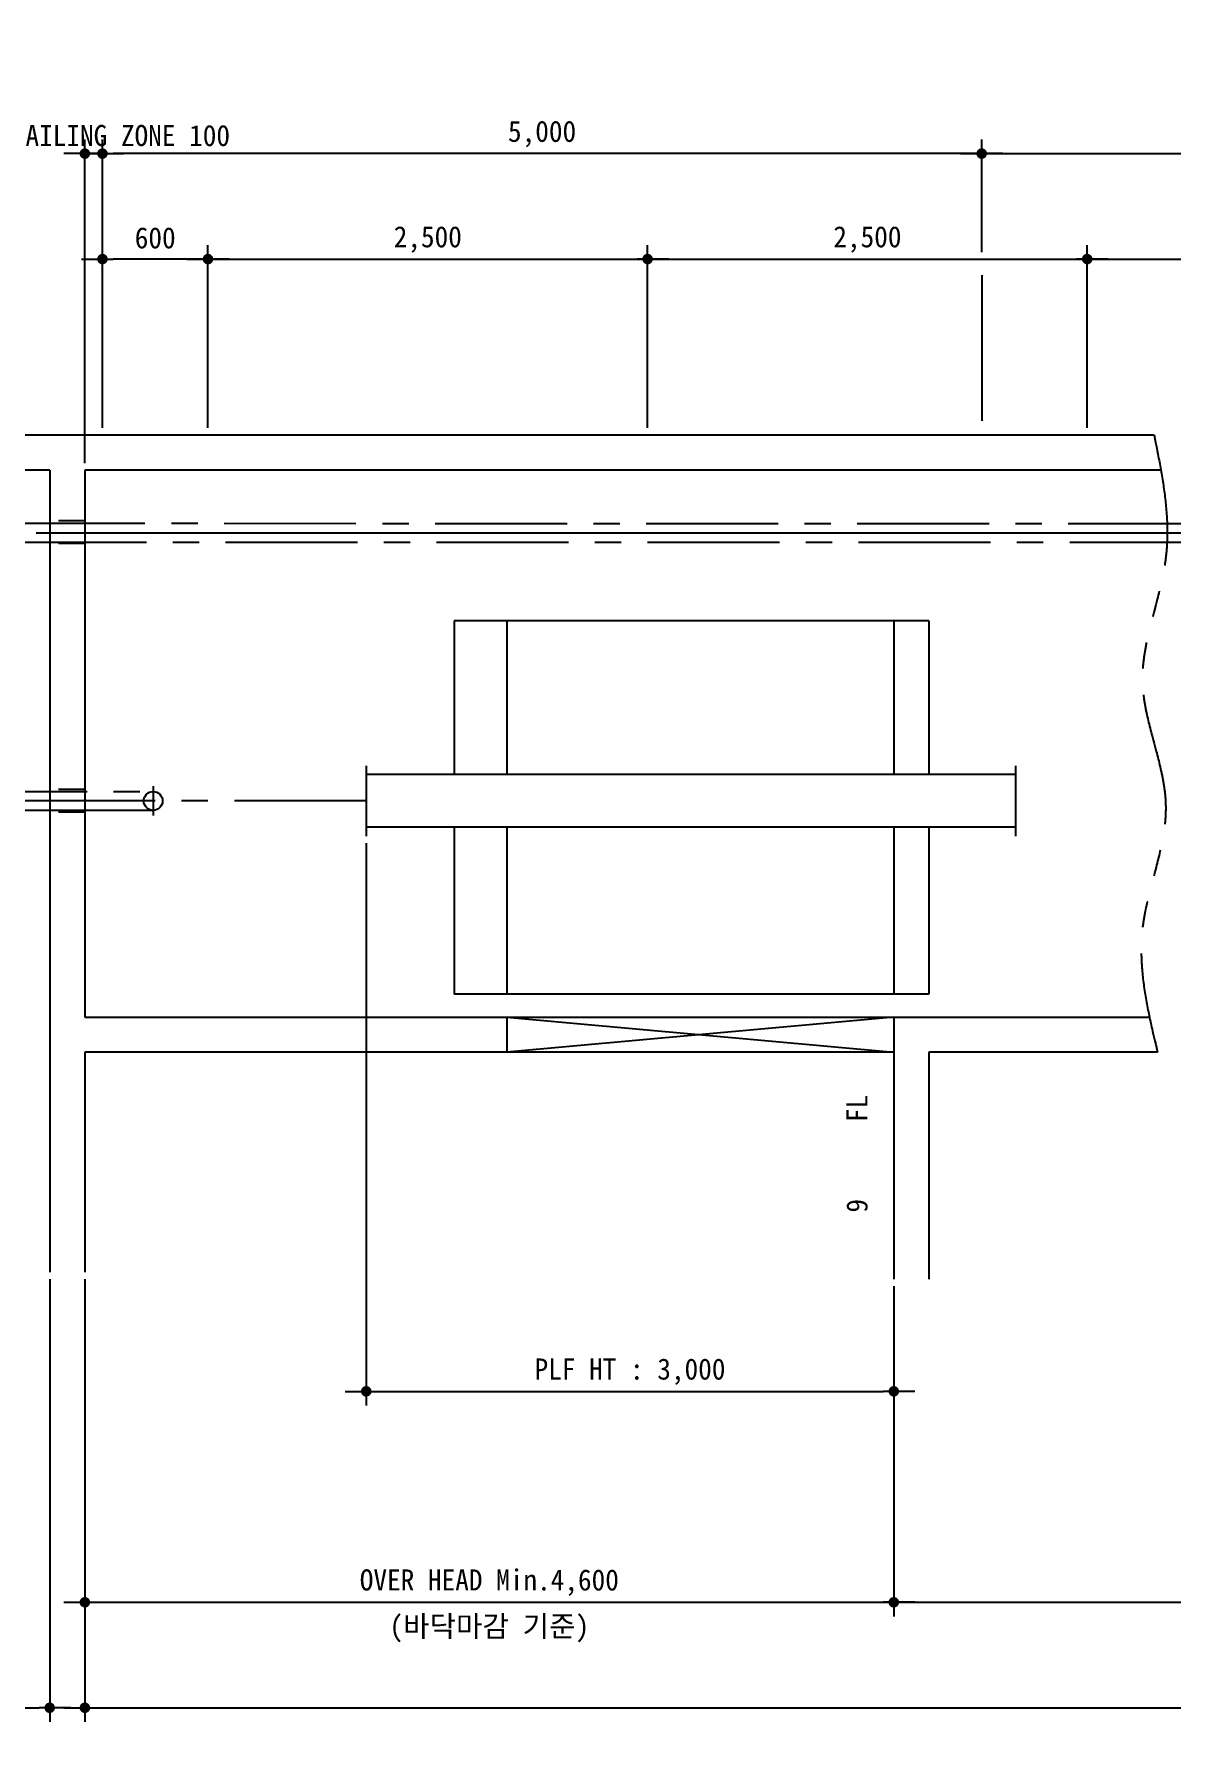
# Model space of a CAD drawing. Extents: x -9109 to 174251, y 57759 to 115528.
# Drawn here: x 105034 to 111505, y 67619 to 77317 of the extents above; entities that cross this region are included whole.
import ezdxf
from ezdxf.enums import TextEntityAlignment as Align

# ---------------------------------------------------------------- set-up
doc = ezdxf.new("R2010")
doc.units = 0
doc.header["$LTSCALE"] = 600
doc.header["$MEASUREMENT"] = 0
for name, pattern in [('CENTER', [2, 1.25, -0.25, 0.25, -0.25]), ('HIDDEN', [0.375, 0.25, -0.125]), ('PHANTOM', [2.5, 1.25, -0.25, 0.25, -0.25, 0.25, -0.25])]:
    doc.linetypes.add(name, pattern=pattern)
doc.layers.get('0').update_dxf_attribs({"linetype": 'CONTINUOUS'})
for name, color, linetype in [('1', 3, 'CONTINUOUS'), ('2', 4, 'HIDDEN'), ('3', 1, 'CENTER'), ('4', 6, 'PHANTOM'), ('A-DIMS', 7, 'CONTINUOUS'), ('TEXT', 2, 'CONTINUOUS')]:
    doc.layers.add(name, color=color, linetype=linetype)
doc.layers.add('A-XXXX-TXT2', color=3, linetype='CONTINUOUS', lineweight=25)
doc.styles.add('HY울릉도L', font='')
doc.styles.add('돋움체', font='')
doc.styles.get('HY울릉도L').set_extended_font_data('Dotum')
doc.styles.get('돋움체').set_extended_font_data('DotumChe')
doc.dimstyles.new('CDIM', dxfattribs={"dimtxt": 3, "dimasz": 1.5, "dimexe": 2, "dimexo": 1, "dimgap": 1, "dimtad": 1, "dimdec": 0, "dimrnd": 0.5, "dimzin": 0, "dimdsep": 32, "dimlunit": 6, "dimtxsty": 'HY울릉도L', "dimblk1": '_CIDOT', "dimblk2": '_CIDOT', "dimsah": 1, "dimcen": 5.5, "dimclrd": 2, "dimclre": 2, "dimclrt": 7, "dimadec": 0, "dimazin": 0, "dimtfac": 1, "dimtdec": 0, "dimtix": 1, "dimtmove": 2, "dimatfit": 1, "dimldrblk": '_CIDOT', "dimfxl": 1, "dimtolj": 1, "dimtzin": 0, "dimlwd": -1, "dimarcsym": 0})

# ---------------------------------------------------------------- blocks, each defined once
blk = doc.blocks.new('_CIDOT')
at = {"color": 0, "linetype": 'ByBlock'}
blk.add_line((2, 0), (-1, 0), dxfattribs=at)
at = {"color": 0, "linetype": 'ByBlock', "const_width": 0.5}
blk.add_lwpolyline([(-0.25, 0, 1), (0.25, 0, 1)], format="xyb", close=True, dxfattribs=at)
blk = doc.blocks.new('*D47')
at = {"layer": 'A-DIMS', "lineweight": -2, "transparency": 16777216}
for p, q in [((102923, 72853.2), (102923, 67716.1)), ((105123, 70233.3), (105123, 67716.1))]:
    blk.add_line(p, q, dxfattribs=at)
at = {"layer": 'A-DIMS', "transparency": 16777216}
blk.add_line((102983, 67796.1), (105063, 67796.1), dxfattribs=at)
at = {"layer": 'A-DIMS', "transparency": 16777216, "xscale": 60, "yscale": 60, "zscale": 60, "rotation": 180}
blk.add_blockref('_CIDOT', (102923, 67796.1), dxfattribs=at)
at = {"layer": 'A-DIMS', "transparency": 16777216, "xscale": 60, "yscale": 60, "zscale": 60}
blk.add_blockref('_CIDOT', (105123, 67796.1), dxfattribs=at)
at = {"layer": 'A-DIMS', "color": 3, "transparency": 16777216, "insert": (104023, 67907.5), "char_height": 120, "attachment_point": 5, "style": '돋움체'}
blk.add_mtext('\\A1;{\\C7;Min.2,200}', dxfattribs=at)
blk = doc.blocks.new('*D48')
at = {"layer": 'A-DIMS', "lineweight": -2, "transparency": 16777216}
for p, q in [((105323, 70233.3), (105323, 68316.1)), ((109923, 70194.5), (109923, 68316.1))]:
    blk.add_line(p, q, dxfattribs=at)
at = {"layer": 'A-DIMS', "transparency": 16777216}
blk.add_line((105383, 68396.1), (109863, 68396.1), dxfattribs=at)
at = {"layer": 'A-DIMS', "transparency": 16777216, "xscale": 60, "yscale": 60, "zscale": 60, "rotation": 180}
blk.add_blockref('_CIDOT', (105323, 68396.1), dxfattribs=at)
at = {"layer": 'A-DIMS', "transparency": 16777216, "xscale": 60, "yscale": 60, "zscale": 60}
blk.add_blockref('_CIDOT', (109923, 68396.1), dxfattribs=at)
at = {"layer": 'A-DIMS', "color": 3, "transparency": 16777216, "insert": (107623, 68507.8), "char_height": 120, "attachment_point": 5, "style": '돋움체'}
blk.add_mtext('\\A1;{\\C7;OVER HEAD Min.4,600}', dxfattribs=at)
blk = doc.blocks.new('*D49')
at = {"layer": 'A-DIMS', "lineweight": -2, "transparency": 16777216}
for p, q in [((124923, 70194.5), (124923, 68316.1)), ((109923, 70104), (109923, 68316.1))]:
    blk.add_line(p, q, dxfattribs=at)
at = {"layer": 'A-DIMS', "transparency": 16777216}
blk.add_line((109983, 68396.1), (124863, 68396.1), dxfattribs=at)
at = {"layer": 'A-DIMS', "transparency": 16777216, "xscale": 60, "yscale": 60, "zscale": 60, "rotation": 180}
blk.add_blockref('_CIDOT', (109923, 68396.1), dxfattribs=at)
at = {"layer": 'A-DIMS', "transparency": 16777216, "xscale": 60, "yscale": 60, "zscale": 60}
blk.add_blockref('_CIDOT', (124923, 68396.1), dxfattribs=at)
at = {"layer": 'A-DIMS', "color": 3, "transparency": 16777216, "insert": (117423, 68498.1), "char_height": 120, "attachment_point": 5, "style": '돋움체'}
blk.add_mtext('\\A1;{\\C7;TRAVEL HEIGHT 80000}', dxfattribs=at)
blk = doc.blocks.new('*D50')
at = {"layer": 'A-DIMS', "lineweight": -2, "transparency": 16777216}
for p, q in [((105323, 68407.6), (105323, 67716.1)), ((126423, 68356.6), (126423, 67716.1))]:
    blk.add_line(p, q, dxfattribs=at)
at = {"layer": 'A-DIMS', "transparency": 16777216}
blk.add_line((105383, 67796.1), (126363, 67796.1), dxfattribs=at)
at = {"layer": 'A-DIMS', "transparency": 16777216, "xscale": 60, "yscale": 60, "zscale": 60, "rotation": 180}
blk.add_blockref('_CIDOT', (105323, 67796.1), dxfattribs=at)
at = {"layer": 'A-DIMS', "transparency": 16777216, "xscale": 60, "yscale": 60, "zscale": 60}
blk.add_blockref('_CIDOT', (126423, 67796.1), dxfattribs=at)
at = {"layer": 'A-DIMS', "color": 3, "transparency": 16777216, "insert": (115873, 67898.1), "char_height": 120, "attachment_point": 5, "style": '돋움체'}
blk.add_mtext('\\A1;{\\C7;TOTAL HEIGHT 86100}', dxfattribs=at)
blk = doc.blocks.new('*D52')
at = {"layer": 'A-DIMS', "lineweight": -2, "transparency": 16777216}
for p, q in [((106023, 75076.9), (106023, 76116.9)), ((108523, 75076.9), (108523, 76116.9))]:
    blk.add_line(p, q, dxfattribs=at)
at = {"layer": 'A-DIMS', "transparency": 16777216}
blk.add_line((106083, 76036.9), (108463, 76036.9), dxfattribs=at)
at = {"layer": 'A-DIMS', "transparency": 16777216, "xscale": 60, "yscale": 60, "zscale": 60, "rotation": 180}
blk.add_blockref('_CIDOT', (106023, 76036.9), dxfattribs=at)
at = {"layer": 'A-DIMS', "transparency": 16777216, "xscale": 60, "yscale": 60, "zscale": 60}
blk.add_blockref('_CIDOT', (108523, 76036.9), dxfattribs=at)
at = {"layer": 'A-DIMS', "color": 3, "transparency": 16777216, "insert": (107273, 76148.3), "char_height": 120, "attachment_point": 5, "style": '돋움체'}
blk.add_mtext('\\A1;2,500', dxfattribs=at)
blk = doc.blocks.new('*D53')
at = {"layer": 'A-DIMS', "lineweight": -2, "transparency": 16777216}
for p, q in [((105423, 75076.9), (105423, 76716.8)), ((110423, 76076.9), (110423, 76716.8))]:
    blk.add_line(p, q, dxfattribs=at)
at = {"layer": 'A-DIMS', "transparency": 16777216}
blk.add_line((110363, 76636.8), (105483, 76636.8), dxfattribs=at)
at = {"layer": 'A-DIMS', "transparency": 16777216, "xscale": 60, "yscale": 60, "zscale": 60, "rotation": 180}
blk.add_blockref('_CIDOT', (105423, 76636.8), dxfattribs=at)
at = {"layer": 'A-DIMS', "transparency": 16777216, "xscale": 60, "yscale": 60, "zscale": 60}
blk.add_blockref('_CIDOT', (110423, 76636.8), dxfattribs=at)
at = {"layer": 'A-DIMS', "color": 3, "transparency": 16777216, "insert": (107923, 76748.2), "char_height": 120, "attachment_point": 5, "style": '돋움체'}
blk.add_mtext('\\A1;5,000', dxfattribs=at)
blk = doc.blocks.new('*D40')
at = {"layer": 'A-DIMS', "lineweight": -2, "transparency": 16777216}
for p, q in [((108523, 75076.9), (108523, 76116.9)), ((111023, 75076.9), (111023, 76116.9))]:
    blk.add_line(p, q, dxfattribs=at)
at = {"layer": 'A-DIMS', "transparency": 16777216}
blk.add_line((108583, 76036.9), (110963, 76036.9), dxfattribs=at)
at = {"layer": 'A-DIMS', "transparency": 16777216, "xscale": 60, "yscale": 60, "zscale": 60, "rotation": 180}
blk.add_blockref('_CIDOT', (108523, 76036.9), dxfattribs=at)
at = {"layer": 'A-DIMS', "transparency": 16777216, "xscale": 60, "yscale": 60, "zscale": 60}
blk.add_blockref('_CIDOT', (111023, 76036.9), dxfattribs=at)
at = {"layer": 'A-DIMS', "color": 3, "transparency": 16777216, "insert": (109773, 76148.3), "char_height": 120, "attachment_point": 5, "style": '돋움체'}
blk.add_mtext('\\A1;2,500', dxfattribs=at)
blk = doc.blocks.new('*D41')
at = {"layer": 'A-DIMS', "lineweight": -2, "transparency": 16777216}
for p, q in [((110423, 76076.9), (110423, 76716.9)), ((120423, 76076.9), (120423, 76716.9))]:
    blk.add_line(p, q, dxfattribs=at)
at = {"layer": 'A-DIMS', "transparency": 16777216}
blk.add_line((110483, 76636.9), (120363, 76636.9), dxfattribs=at)
at = {"layer": 'A-DIMS', "transparency": 16777216, "xscale": 60, "yscale": 60, "zscale": 60, "rotation": 180}
blk.add_blockref('_CIDOT', (110423, 76636.9), dxfattribs=at)
at = {"layer": 'A-DIMS', "transparency": 16777216, "xscale": 60, "yscale": 60, "zscale": 60}
blk.add_blockref('_CIDOT', (120423, 76636.9), dxfattribs=at)
at = {"layer": 'A-DIMS', "color": 3, "transparency": 16777216, "insert": (115423, 76737), "char_height": 120, "attachment_point": 5, "style": '돋움체'}
blk.add_mtext('\\A1;5000 * 15 EA = 75000', dxfattribs=at)
blk = doc.blocks.new('*D42')
at = {"layer": 'A-DIMS', "lineweight": -2, "transparency": 16777216}
for p, q in [((111023, 75076.9), (111023, 76116.9)), ((121023, 75076.9), (121023, 76116.9))]:
    blk.add_line(p, q, dxfattribs=at)
at = {"layer": 'A-DIMS', "transparency": 16777216}
blk.add_line((111083, 76036.9), (120963, 76036.9), dxfattribs=at)
at = {"layer": 'A-DIMS', "transparency": 16777216, "xscale": 60, "yscale": 60, "zscale": 60, "rotation": 180}
blk.add_blockref('_CIDOT', (111023, 76036.9), dxfattribs=at)
at = {"layer": 'A-DIMS', "transparency": 16777216, "xscale": 60, "yscale": 60, "zscale": 60}
blk.add_blockref('_CIDOT', (121023, 76036.9), dxfattribs=at)
at = {"layer": 'A-DIMS', "color": 3, "transparency": 16777216, "insert": (116023, 76137), "char_height": 120, "attachment_point": 5, "style": '돋움체'}
blk.add_mtext('\\A1;2500 * 30 EA = 75000', dxfattribs=at)
blk = doc.blocks.new('*D45')
at = {"layer": 'A-DIMS', "lineweight": -2, "transparency": 16777216}
for p, q in [((105323, 74876.9), (105323, 76716.8)), ((105423, 75076.9), (105423, 76716.8))]:
    blk.add_line(p, q, dxfattribs=at)
at = {"layer": 'A-DIMS', "transparency": 16777216}
for p, q in [((105263, 76636.8), (105203, 76636.8)), ((105423, 76636.8), (105323, 76636.8)), ((105483, 76636.8), (105543, 76636.8))]:
    blk.add_line(p, q, dxfattribs=at)
at = {"layer": 'A-DIMS', "transparency": 16777216, "xscale": 60, "yscale": 60, "zscale": 60}
blk.add_blockref('_CIDOT', (105323, 76636.8), dxfattribs=at)
at = {"layer": 'A-DIMS', "transparency": 16777216, "xscale": 60, "yscale": 60, "zscale": 60, "rotation": 180}
blk.add_blockref('_CIDOT', (105423, 76636.8), dxfattribs=at)
at = {"layer": 'A-DIMS', "color": 3, "transparency": 16777216, "insert": (105373, 76738.9), "char_height": 120, "attachment_point": 5, "style": '돋움체'}
blk.add_mtext('\\A1;NON-RAILING ZONE 100', dxfattribs=at)
blk = doc.blocks.new('*D32')
at = {"layer": 'A-DIMS', "lineweight": -2, "transparency": 16777216}
for p, q in [((106923, 72714.6), (106923, 69516.1)), ((109923, 70194.5), (109923, 69516.1))]:
    blk.add_line(p, q, dxfattribs=at)
at = {"layer": 'A-DIMS', "transparency": 16777216}
blk.add_line((106983, 69596.1), (109863, 69596.1), dxfattribs=at)
at = {"layer": 'A-DIMS', "transparency": 16777216, "xscale": 60, "yscale": 60, "zscale": 60, "rotation": 180}
blk.add_blockref('_CIDOT', (106923, 69596.1), dxfattribs=at)
at = {"layer": 'A-DIMS', "transparency": 16777216, "xscale": 60, "yscale": 60, "zscale": 60}
blk.add_blockref('_CIDOT', (109923, 69596.1), dxfattribs=at)
at = {"layer": 'A-DIMS', "color": 3, "transparency": 16777216, "insert": (108423, 69707.5), "char_height": 120, "attachment_point": 5, "style": '돋움체'}
blk.add_mtext('\\A1;PLF HT : 3,000', dxfattribs=at)
blk = doc.blocks.new('*D33')
at = {"layer": 'A-DIMS', "lineweight": -2, "transparency": 16777216}
for p, q in [((105423, 75156.9), (105423, 76116.9)), ((106023, 75156.9), (106023, 76116.9))]:
    blk.add_line(p, q, dxfattribs=at)
at = {"layer": 'A-DIMS', "transparency": 16777216}
blk.add_line((105963, 76036.9), (105483, 76036.9), dxfattribs=at)
at = {"layer": 'A-DIMS', "transparency": 16777216, "xscale": 60, "yscale": 60, "zscale": 60, "rotation": 180}
blk.add_blockref('_CIDOT', (105423, 76036.9), dxfattribs=at)
at = {"layer": 'A-DIMS', "transparency": 16777216, "xscale": 60, "yscale": 60, "zscale": 60}
blk.add_blockref('_CIDOT', (106023, 76036.9), dxfattribs=at)
at = {"layer": 'A-DIMS', "color": 3, "transparency": 16777216, "insert": (105723, 76156.9), "char_height": 120, "attachment_point": 5, "style": '돋움체'}
blk.add_mtext('\\A1;600', dxfattribs=at)

msp = doc.modelspace()

# ---------------------------------------------------------------- linework, layer by layer
for p, q in [((102640.4, 75036.9), (111403, 75036.9)), ((105123, 74836.9), (102840.4, 74836.9)), ((105123, 74836.9), (105123, 70273.3)), ((105323, 74836.9), (105323, 71724.6)), ((111441.9, 74836.9), (105323, 74836.9)), ((110123, 73979.6), (107423, 73979.6)), ((107423, 73979.6), (107423, 73104.6)), ((107723, 73979.6), (107723, 73104.6)), ((109923, 73979.6), (109923, 73104.6)), ((110123, 73979.6), (110123, 73104.6)), ((106923, 73154.6), (106923, 72754.6)), ((110615.7, 73154.6), (110615.7, 72754.6)), ((110615.7, 73104.6), (106923, 73104.6)), ((110615.7, 72804.6), (106923, 72804.6)), ((107423, 72804.6), (107423, 71854.6)), ((107723, 72804.6), (107723, 71854.6)), ((109923, 72804.6), (109923, 71854.6)), ((110123, 72804.6), (110123, 71854.6)), ((110123, 71854.6), (107423, 71854.6)), ((105323, 71724.6), (111377, 71724.6)), ((107723, 71724.6), (107723, 71524.6)), ((109923, 71724.6), (109923, 70234.5)), ((109923, 71524.6), (105323, 71524.6)), ((105323, 71524.6), (105323, 70273.3)), ((105323, 71524.6), (105323, 70273.3)), ((110123, 71524.6), (110123, 70234.5)), ((111423, 71524.6), (110123, 71524.6))]:
    msp.add_line(p, q)
at = {"layer": '1'}
for p, q in [((122960.7, 74478.2), (105045.7, 74478.2)), ((109923, 71724.6), (107723, 71524.6)), ((107723, 71724.6), (109923, 71524.6))]:
    msp.add_line(p, q, dxfattribs=at)
at = {"layer": '2'}
for p, q in [((105323, 74548), (105123, 74548)), ((105323, 74418.3), (105123, 74418.3)), ((105323, 73020.1), (105123, 73020.1)), ((105323, 72890.4), (105123, 72890.4))]:
    msp.add_line(p, q, dxfattribs=at)
at = {"layer": '3'}
for p, q in [((122464.8, 74530.4), (104644.9, 74532)), ((122473.3, 74423.7), (104291.5, 74425.4)), ((105711.3, 73037.9), (105711.3, 72871.3)), ((106923, 72954.6), (104159.2, 72954.6)), ((104586.1, 73008.1), (105711.3, 73008.1)), ((105711.3, 72901), (104691.1, 72901))]:
    msp.add_line(p, q, dxfattribs=at)
at = {"layer": '4'}
msp.add_open_spline([(111403, 75036.9), (111403, 75036.9), (111403, 75036.9), (111403, 75036.9), (111450.7, 74801.8), (111546.7, 74328.8), (111222.3, 73632.6), (111584.9, 72928.7), (111254, 72231.2), (111366.8, 71759.4), (111423, 71524.6)], degree=3, knots=[-0.000144, -0.000144, -0.000144, -0.000144, 0, 0, 0, 705.805779, 1420.524174, 2135.242569, 2849.960963, 3557.598189, 3557.598189, 3557.598189, 3557.598189], dxfattribs=at)
at = {"layer": 'A-DIMS'}
msp.add_line((110423, 75945.3), (110423, 75116.9), dxfattribs=at)
at = {"layer": 'TEXT', "color": 1}
msp.add_circle((105711.3, 72954.6), 53.5, dxfattribs=at)

# ---------------------------------------------------------------- texts
at = {"layer": 'A-XXXX-TXT2', "style": '돋움체'}
for s, p in [('FL', (109773.5, 71127.7)), ('9', (109773.5, 70613))]:
    msp.add_text(s, height=120, rotation=90, dxfattribs=at).set_placement(p)
msp.add_text('(바닥마감 기준)', height=120, dxfattribs=at).set_placement((107623, 68200.1), align=Align.CENTER)

# ---------------------------------------------------------------- dimensions: what is measured, and where the dimension line sits
at = {"layer": 'A-DIMS'}
for base, p1, p2, text, picture, middle in [((120423, 76636.9), (110423, 76036.9), (120423, 76036.9), '5000 * 15 EA = 75000', '*D41', (115423, 76737)), ((105323, 76636.8), (105423, 75036.9), (105323, 74836.9), 'NON-RAILING ZONE <>', '*D45', (105373, 76738.9)), ((121023, 76036.9), (111023, 75036.9), (121023, 75036.9), '2500 * 30 EA = 75000', '*D42', (116023, 76137)), ((105123, 67796.1), (102923, 72893.2), (105123, 70273.3), '{\\C7;Min.<>}', '*D47', (104023, 67907.5)), ((109923, 69596.1), (106923, 72754.6), (109923, 70234.5), 'PLF HT : <>', '*D32', (108423, 69707.5)), ((109923, 68396.1), (105323, 70273.3), (109923, 70234.5), '{\\C7;OVER HEAD Min.<>}', '*D48', (107623, 68507.8)), ((124923, 68396.1), (109923, 70144), (124923, 70234.5), '{\\C7;TRAVEL HEIGHT 80000}', '*D49', (117423, 68498.1)), ((126423, 67796.1), (105323, 68447.6), (126423, 68396.6), '{\\C7;TOTAL HEIGHT 86100}', '*D50', (115873, 67898.1))]:
    dim = msp.add_linear_dim(base=base, p1=p1, p2=p2, text=text, dimstyle='CDIM', override={"dimscale": 40, "dimtxsty": '돋움체', "dimclrd": 256, "dimclre": 256, "dimclrt": 3}, dxfattribs=at)
    dim.commit()
    dim.dimension.update_dxf_attribs({"geometry": picture, "text_midpoint": middle})
for base, p1, p2, picture, middle in [((105423, 76636.8), (110423, 76036.9), (105423, 75036.9), '*D53', (107923, 76748.2)), ((108523, 76036.9), (106023, 75036.9), (108523, 75036.9), '*D52', (107273, 76148.3)), ((111023, 76036.9), (108523, 75036.9), (111023, 75036.9), '*D40', (109773, 76148.3))]:
    dim = msp.add_linear_dim(base=base, p1=p1, p2=p2, dimstyle='CDIM', override={"dimscale": 40, "dimtxsty": '돋움체', "dimclrd": 256, "dimclre": 256, "dimclrt": 3}, dxfattribs=at)
    dim.commit()
    dim.dimension.update_dxf_attribs({"geometry": picture, "text_midpoint": middle})
dim = msp.add_linear_dim(base=(105423, 76036.9), p1=(106023, 75116.9), p2=(105423, 75116.9), dimstyle='CDIM', override={"dimscale": 40, "dimtxsty": '돋움체', "dimclrd": 256, "dimclre": 256, "dimclrt": 3}, dxfattribs=at)
dim.commit()
dim.dimension.update_dxf_attribs({"geometry": '*D33', "text_midpoint": (105723, 76156.9), "dimtype": 160})

doc.saveas('drawing.dxf')
